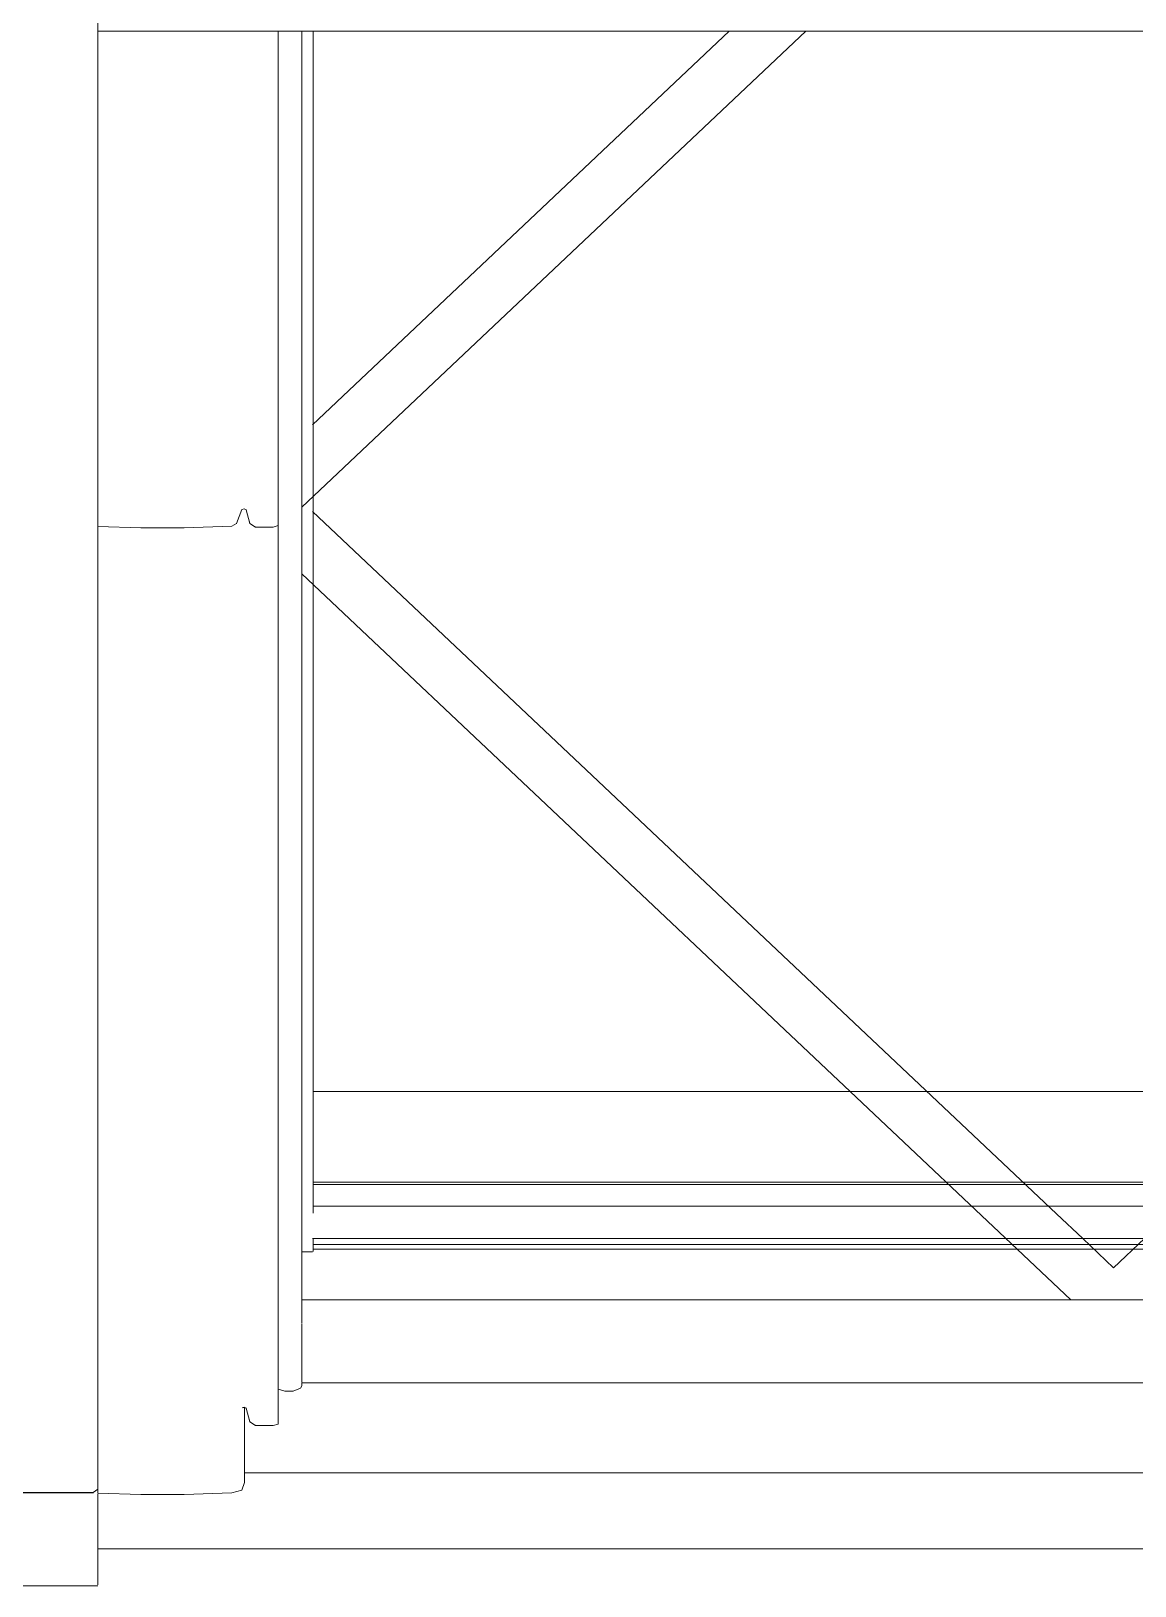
# Model space of a CAD drawing. Header units: metres. Extents: x -3 to 171, y -23 to 41.
# Drawn here: x 1.88 to 2.29, y -15.047 to -14.47 of the extents above; entities that cross this region are included whole.
import ezdxf

# ---------------------------------------------------------------- set-up
doc = ezdxf.new("R2010")
doc.units = ezdxf.units.M
doc.header["$MEASUREMENT"] = 0
doc.set_wipeout_variables(frame=1)
for name, pattern in [('Achse', [0.004, 0.002, -0.001, 0, -0.001]), ('Baufluchtlinie', [0.013, 0.008, -0.005]), ('Wipeout_Contour', [1, 0, -1])]:
    doc.linetypes.add(name, pattern=pattern)
for name, color, linetype in [('5._2.DG PP STG1_1_000 Achsraster', 7, 'Continuous'), ('5._2.DG PP STG1_1_325 Dachfenster', 7, 'Continuous'), ('5._2.DG PP STG1_1_Neubau_840 Baulinien', 7, 'Continuous')]:
    doc.layers.add(name, color=color, linetype=linetype)

msp = doc.modelspace()

# ---------------------------------------------------------------- linework, layer by layer
at = {"layer": '5._2.DG PP STG1_1_000 Achsraster', "color": 5, "linetype": 'Achse', "lineweight": 0, "ltscale": 1000}
msp.add_line((-1.5, -15), (21, -15), dxfattribs=at)
at = {"layer": '5._2.DG PP STG1_1_Neubau_840 Baulinien', "color": 1, "linetype": 'Baufluchtlinie', "lineweight": 25, "ltscale": 1000, "true_color": 0xfb0106, "flags": 128}
msp.add_lwpolyline([(-3.0225, -14.98287), (0, -15), (18.98764, -15.00055), (22.9775, -15.00378)], dxfattribs=at)

# ---------------------------------------------------------------- wipeouts: each hides what was drawn before it
at = {"color": 254, "linetype": 'Wipeout_Contour', "lineweight": 0, "ltscale": 58.780878}
msp.add_wipeout([(1.90494, -14.46976), (1.90494, -14.65366), (1.92084, -14.65417), (1.92084, -14.46976)], dxfattribs=at).dxf.layer = '5._2.DG PP STG1_1_325 Dachfenster'
at = {"color": 254, "linetype": 'Wipeout_Contour', "lineweight": 0, "ltscale": 58.771027}
msp.add_wipeout([(1.95644, -14.65254), (1.95844, -14.64738), (1.95844, -14.46976), (1.95644, -14.46976)], dxfattribs=at).dxf.layer = '5._2.DG PP STG1_1_325 Dachfenster'
at = {"color": 254, "linetype": 'Wipeout_Contour', "lineweight": 0, "ltscale": 60.871003}
msp.add_wipeout([(1.90494, -15.03311), (2.65934, -15.03311), (2.65934, -15.02858), (1.90494, -15.02858)], dxfattribs=at).dxf.layer = '5._2.DG PP STG1_1_325 Dachfenster'
at = {"color": 254, "linetype": 'Wipeout_Contour', "lineweight": 0, "ltscale": 46.07158}
msp.add_wipeout([(1.85944, -15.04719), (1.90494, -15.04719), (1.86074, -15.04683)], dxfattribs=at).dxf.layer = '5._2.DG PP STG1_1_325 Dachfenster'

# ---------------------------------------------------------------- next in the draw order: wipeouts: each hides what was drawn before it
at = {"color": 254, "linetype": 'Wipeout_Contour', "lineweight": 0, "ltscale": 59.425739}
msp.add_wipeout([(1.86644, -14.44058), (1.86644, -15.01247), (1.90324, -15.01247), (1.90324, -14.44058)], dxfattribs=at).dxf.layer = '5._2.DG PP STG1_1_325 Dachfenster'
at = {"color": 254, "linetype": 'Wipeout_Contour', "lineweight": 0, "ltscale": 58.793336}
msp.add_wipeout([(1.95844, -14.64738), (1.95924, -14.64717), (1.95924, -14.46976), (1.95844, -14.46976)], dxfattribs=at).dxf.layer = '5._2.DG PP STG1_1_325 Dachfenster'
at = {"color": 254, "linetype": 'Wipeout_Contour', "lineweight": 0, "ltscale": 46.187804}
msp.add_wipeout([(1.90494, -15.03339), (2.65934, -15.03339), (1.90494, -15.03311)], dxfattribs=at).dxf.layer = '5._2.DG PP STG1_1_325 Dachfenster'
at = {"color": 254, "linetype": 'Wipeout_Contour', "lineweight": 0, "ltscale": 60.681913}
msp.add_wipeout([(1.90494, -15.04449), (1.87214, -15.04449), (1.87355, -15.04683), (1.90494, -15.04683)], dxfattribs=at).dxf.layer = '5._2.DG PP STG1_1_325 Dachfenster'

# ---------------------------------------------------------------- next in the draw order: wipeouts: each hides what was drawn before it
at = {"color": 254, "linetype": 'Wipeout_Contour', "lineweight": 0, "ltscale": 59.431833}
msp.add_wipeout([(1.90324, -14.44058), (1.90324, -15.01247), (1.90494, -15.01121), (1.90494, -14.44058)], dxfattribs=at).dxf.layer = '5._2.DG PP STG1_1_325 Dachfenster'
at = {"color": 254, "linetype": 'Wipeout_Contour', "lineweight": 0, "ltscale": 58.793451}
msp.add_wipeout([(1.95924, -14.46976), (1.95924, -14.64717), (1.96004, -14.64745), (1.96004, -14.46976)], dxfattribs=at).dxf.layer = '5._2.DG PP STG1_1_325 Dachfenster'
at = {"color": 254, "linetype": 'Wipeout_Contour', "lineweight": 0, "ltscale": 60.669322}
msp.add_wipeout([(1.86311, -15.04027), (1.86215, -15.04449), (1.90494, -15.04449), (1.90494, -15.04027)], dxfattribs=at).dxf.layer = '5._2.DG PP STG1_1_325 Dachfenster'

# ---------------------------------------------------------------- next in the draw order: linework, layer by layer
at = {"layer": '5._2.DG PP STG1_1_325 Dachfenster', "color": 7, "linetype": 'Continuous', "lineweight": 13, "ltscale": 1000, "flags": 128}
msp.add_lwpolyline([(1.90494, -15.04719), (1.85944, -15.04719), (1.82934, -15.04719)], dxfattribs=at)

# ---------------------------------------------------------------- next in the draw order: wipeouts: each hides what was drawn before it
at = {"color": 254, "linetype": 'Wipeout_Contour', "lineweight": 0, "ltscale": 58.79857}
msp.add_wipeout([(1.95464, -14.6536), (1.95644, -14.65254), (1.95644, -14.46976), (1.95464, -14.46976)], dxfattribs=at).dxf.layer = '5._2.DG PP STG1_1_325 Dachfenster'
at = {"color": 254, "linetype": 'Wipeout_Contour', "lineweight": 0, "ltscale": 58.773149}
msp.add_wipeout([(1.96004, -14.64745), (1.96134, -14.65261), (1.96134, -14.46976), (1.96004, -14.46976)], dxfattribs=at).dxf.layer = '5._2.DG PP STG1_1_325 Dachfenster'
at = {"color": 254, "linetype": 'Wipeout_Contour', "lineweight": 0, "ltscale": 241.473801}
msp.add_wipeout([(1.90494, -15.01269), (1.90494, -15.02356), (2.65934, -15.02356), (2.65934, -15.01269), (2.64344, -15.0132), (2.62724, -15.0132), (2.60964, -15.01264), (2.60584, -15.01158), (2.60484, -15.00882), (2.60484, -15.00525), (1.95944, -15.00525), (1.95944, -15.00882), (1.95844, -15.01158), (1.95464, -15.01264), (1.93704, -15.0132), (1.92084, -15.0132)], dxfattribs=at).dxf.layer = '5._2.DG PP STG1_1_325 Dachfenster'

# ---------------------------------------------------------------- next in the draw order: wipeouts: each hides what was drawn before it
at = {"color": 254, "linetype": 'Wipeout_Contour', "lineweight": 0, "ltscale": 58.797872}
msp.add_wipeout([(1.95464, -14.46976), (1.93704, -14.46976), (1.93704, -14.65417), (1.95464, -14.6536)], dxfattribs=at).dxf.layer = '5._2.DG PP STG1_1_325 Dachfenster'
at = {"color": 254, "linetype": 'Wipeout_Contour', "lineweight": 0, "ltscale": 58.801503}
msp.add_wipeout([(1.96134, -14.46976), (1.96134, -14.65261), (1.96344, -14.65389), (1.96344, -14.46976)], dxfattribs=at).dxf.layer = '5._2.DG PP STG1_1_325 Dachfenster'
at = {"color": 254, "linetype": 'Wipeout_Contour', "lineweight": 0, "ltscale": 60.850869}
msp.add_wipeout([(1.90494, -15.02462), (1.90494, -15.02689), (2.65934, -15.02689), (2.65934, -15.02462)], dxfattribs=at).dxf.layer = '5._2.DG PP STG1_1_325 Dachfenster'

# ---------------------------------------------------------------- next in the draw order: wipeouts: each hides what was drawn before it
at = {"color": 254, "linetype": 'Wipeout_Contour', "lineweight": 0, "ltscale": 58.79255}
msp.add_wipeout([(1.92084, -14.46976), (1.92084, -14.65417), (1.93704, -14.65417), (1.93704, -14.46976)], dxfattribs=at).dxf.layer = '5._2.DG PP STG1_1_325 Dachfenster'
at = {"color": 254, "linetype": 'Wipeout_Contour', "lineweight": 0, "ltscale": 58.811961}
msp.add_wipeout([(1.96344, -14.46976), (1.96344, -14.65389), (1.97004, -14.65389), (1.97004, -14.46976)], dxfattribs=at).dxf.layer = '5._2.DG PP STG1_1_325 Dachfenster'
at = {"color": 254, "linetype": 'Wipeout_Contour', "lineweight": 0, "ltscale": 59.830015}
msp.add_wipeout([(1.95464, -14.6536), (1.95464, -14.98732), (1.95644, -14.98626), (1.95644, -14.65254)], dxfattribs=at).dxf.layer = '5._2.DG PP STG1_1_325 Dachfenster'
at = {"color": 254, "linetype": 'Wipeout_Contour', "lineweight": 0, "ltscale": 60.858685}
msp.add_wipeout([(1.90494, -15.02689), (1.90494, -15.02858), (2.65934, -15.02858), (2.65934, -15.02689)], dxfattribs=at).dxf.layer = '5._2.DG PP STG1_1_325 Dachfenster'

# ---------------------------------------------------------------- next in the draw order: wipeouts: each hides what was drawn before it
at = {"color": 254, "linetype": 'Wipeout_Contour', "lineweight": 0, "ltscale": 58.811029}
msp.add_wipeout([(1.97004, -14.46976), (1.97004, -14.65389), (1.97194, -14.65339), (1.97194, -14.46976)], dxfattribs=at).dxf.layer = '5._2.DG PP STG1_1_325 Dachfenster'
at = {"color": 254, "linetype": 'Wipeout_Contour', "lineweight": 0, "ltscale": 59.818564}
msp.add_wipeout([(1.95844, -14.64738), (1.95644, -14.65254), (1.95644, -14.98626), (1.95844, -14.9811)], dxfattribs=at).dxf.layer = '5._2.DG PP STG1_1_325 Dachfenster'
at = {"color": 254, "linetype": 'Wipeout_Contour', "lineweight": 0, "ltscale": 59.811383}
msp.add_wipeout([(1.90494, -14.65366), (1.90494, -14.98738), (1.92084, -14.98789), (1.92084, -14.65417)], dxfattribs=at).dxf.layer = '5._2.DG PP STG1_1_325 Dachfenster'
at = {"color": 254, "linetype": 'Wipeout_Contour', "lineweight": 0, "ltscale": 60.844293}
msp.add_wipeout([(1.90494, -15.02462), (2.65934, -15.02462), (2.65934, -15.02356), (1.90494, -15.02356)], dxfattribs=at).dxf.layer = '5._2.DG PP STG1_1_325 Dachfenster'
at = {"color": 254, "linetype": 'Wipeout_Contour', "lineweight": 0, "ltscale": 60.635422}
msp.add_wipeout([(1.86311, -15.04027), (1.90494, -15.04027), (1.90494, -15.02775), (1.86432, -15.02775)], dxfattribs=at).dxf.layer = '5._2.DG PP STG1_1_325 Dachfenster'

# ---------------------------------------------------------------- next in the draw order: linework, layer by layer
at = {"layer": '5._2.DG PP STG1_1_325 Dachfenster', "color": 7, "linetype": 'Continuous', "lineweight": 13, "ltscale": 1000, "flags": 128}
msp.add_lwpolyline([(1.90494, -15.03339), (2.65934, -15.03339)], dxfattribs=at)

# ---------------------------------------------------------------- next in the draw order: wipeouts: each hides what was drawn before it
at = {"color": 254, "linetype": 'Wipeout_Contour', "lineweight": 0, "ltscale": 59.455512}
msp.add_wipeout([(1.97744, -14.46976), (1.97434, -14.46976), (1.97434, -14.97491), (1.97744, -14.97484)], dxfattribs=at).dxf.layer = '5._2.DG PP STG1_1_325 Dachfenster'
at = {"color": 254, "linetype": 'Wipeout_Contour', "lineweight": 0, "ltscale": 59.820741}
msp.add_wipeout([(1.96004, -14.64745), (1.96004, -14.98114), (1.96134, -14.9863), (1.96134, -14.65261)], dxfattribs=at).dxf.layer = '5._2.DG PP STG1_1_325 Dachfenster'
at = {"color": 254, "linetype": 'Wipeout_Contour', "lineweight": 0, "ltscale": 59.828325}
msp.add_wipeout([(1.95464, -14.6536), (1.93704, -14.65417), (1.93704, -14.98789), (1.95464, -14.98732)], dxfattribs=at).dxf.layer = '5._2.DG PP STG1_1_325 Dachfenster'

# ---------------------------------------------------------------- next in the draw order: wipeouts: each hides what was drawn before it
at = {"color": 254, "linetype": 'Wipeout_Contour', "lineweight": 0, "ltscale": 59.451808}
msp.add_wipeout([(1.97194, -14.97409), (1.97434, -14.97491), (1.97434, -14.46976), (1.97194, -14.46976)], dxfattribs=at).dxf.layer = '5._2.DG PP STG1_1_325 Dachfenster'
at = {"color": 254, "linetype": 'Wipeout_Contour', "lineweight": 0, "ltscale": 59.4538}
msp.add_wipeout([(1.98024, -14.46976), (1.97744, -14.46976), (1.97744, -14.97484), (1.98024, -14.97371)], dxfattribs=at).dxf.layer = '5._2.DG PP STG1_1_325 Dachfenster'
at = {"color": 254, "linetype": 'Wipeout_Contour', "lineweight": 0, "ltscale": 59.820666}
msp.add_wipeout([(1.92084, -14.65417), (1.92084, -14.98789), (1.93704, -14.98789), (1.93704, -14.65417)], dxfattribs=at).dxf.layer = '5._2.DG PP STG1_1_325 Dachfenster'
at = {"color": 254, "linetype": 'Wipeout_Contour', "lineweight": 0, "ltscale": 59.834303}
msp.add_wipeout([(1.96134, -14.9863), (1.96344, -14.98757), (1.96344, -14.65389), (1.96134, -14.65261)], dxfattribs=at).dxf.layer = '5._2.DG PP STG1_1_325 Dachfenster'

# ---------------------------------------------------------------- next in the draw order: linework, layer by layer
at = {"layer": '5._2.DG PP STG1_1_325 Dachfenster', "color": 7, "linetype": 'Continuous', "lineweight": 13, "ltscale": 1000, "flags": 128}
msp.add_lwpolyline([(1.95464, -14.6536), (1.93704, -14.65417), (1.92084, -14.65417), (1.90494, -14.65366)], dxfattribs=at)

# ---------------------------------------------------------------- next in the draw order: wipeouts: each hides what was drawn before it
at = {"color": 254, "linetype": 'Wipeout_Contour', "lineweight": 0, "ltscale": 90.485749}
msp.add_wipeout([(1.98024, -14.46976), (1.98024, -14.97371), (1.98074, -14.97286), (1.98074, -14.97173), (1.98064, -14.94988), (1.98074, -14.46976)], dxfattribs=at).dxf.layer = '5._2.DG PP STG1_1_325 Dachfenster'
at = {"color": 254, "linetype": 'Wipeout_Contour', "lineweight": 0, "ltscale": 59.808655}
msp.add_wipeout([(1.95844, -14.64738), (1.95844, -14.9811), (1.95924, -14.98085), (1.95924, -14.64717)], dxfattribs=at).dxf.layer = '5._2.DG PP STG1_1_325 Dachfenster'
at = {"color": 254, "linetype": 'Wipeout_Contour', "lineweight": 0, "ltscale": 59.840285}
msp.add_wipeout([(1.97004, -14.98757), (1.97194, -14.98708), (1.97194, -14.65339), (1.97004, -14.65389)], dxfattribs=at).dxf.layer = '5._2.DG PP STG1_1_325 Dachfenster'
at = {"color": 254, "linetype": 'Wipeout_Contour', "lineweight": 0, "ltscale": 60.52065}
msp.add_wipeout([(1.90494, -14.98738), (1.90494, -15.01269), (1.92084, -15.0132), (1.92084, -14.98789)], dxfattribs=at).dxf.layer = '5._2.DG PP STG1_1_325 Dachfenster'

# ---------------------------------------------------------------- next in the draw order: wipeouts: each hides what was drawn before it
at = {"color": 254, "linetype": 'Wipeout_Contour', "lineweight": 0, "ltscale": 43.619936}
msp.add_wipeout([(1.98074, -14.46976), (1.98074, -14.6465), (2.16788, -14.46976)], dxfattribs=at).dxf.layer = '5._2.DG PP STG1_1_325 Dachfenster'
at = {"color": 254, "linetype": 'Wipeout_Contour', "lineweight": 0, "ltscale": 59.80928}
msp.add_wipeout([(1.95924, -14.64717), (1.95924, -14.98085), (1.96004, -14.98114), (1.96004, -14.64745)], dxfattribs=at).dxf.layer = '5._2.DG PP STG1_1_325 Dachfenster'
at = {"color": 254, "linetype": 'Wipeout_Contour', "lineweight": 0, "ltscale": 59.839135}
msp.add_wipeout([(1.96344, -14.65389), (1.96344, -14.98757), (1.97004, -14.98757), (1.97004, -14.65389)], dxfattribs=at).dxf.layer = '5._2.DG PP STG1_1_325 Dachfenster'
at = {"color": 254, "linetype": 'Wipeout_Contour', "lineweight": 0, "ltscale": 45.587932}
msp.add_wipeout([(2.26627, -14.9409), (1.98074, -14.67124), (1.98074, -14.9409)], dxfattribs=at).dxf.layer = '5._2.DG PP STG1_1_325 Dachfenster'
at = {"color": 254, "linetype": 'Wipeout_Contour', "lineweight": 0, "ltscale": 60.559688}
msp.add_wipeout([(1.98064, -14.95158), (1.98064, -14.9566), (2.58364, -14.9566), (2.58364, -14.95158)], dxfattribs=at).dxf.layer = '5._2.DG PP STG1_1_325 Dachfenster'
at = {"color": 254, "linetype": 'Wipeout_Contour', "lineweight": 0, "ltscale": 60.529683}
msp.add_wipeout([(1.92084, -15.0132), (1.93704, -15.0132), (1.93704, -14.98789), (1.92084, -14.98789)], dxfattribs=at).dxf.layer = '5._2.DG PP STG1_1_325 Dachfenster'
at = {"color": 254, "linetype": 'Wipeout_Contour', "lineweight": 0, "ltscale": 61.220138}
msp.add_wipeout([(1.86481, -15.01247), (1.90494, -15.01262), (1.90494, -15.01121), (1.90324, -15.01247)], dxfattribs=at).dxf.layer = '5._2.DG PP STG1_1_325 Dachfenster'

# ---------------------------------------------------------------- next in the draw order: linework, layer by layer
at = {"layer": '5._2.DG PP STG1_1_325 Dachfenster', "color": 7, "linetype": 'Continuous', "lineweight": 13, "ltscale": 1000, "flags": 128}
for points in [[(1.95844, -14.64738), (1.95644, -14.65254)], [(1.95924, -14.64717), (1.95844, -14.64738)], [(1.96004, -14.64745), (1.95924, -14.64717)], [(1.96134, -14.65261), (1.96004, -14.64745)], [(1.95644, -14.65254), (1.95464, -14.6536)], [(1.96344, -14.65389), (1.96134, -14.65261)], [(1.97194, -14.65339), (1.97004, -14.65389), (1.96344, -14.65389)]]:
    msp.add_lwpolyline(points, dxfattribs=at)

# ---------------------------------------------------------------- next in the draw order: wipeouts: each hides what was drawn before it
at = {"color": 254, "linetype": 'Wipeout_Contour', "lineweight": 0, "ltscale": 118.507031}
msp.add_wipeout([(1.98074, -14.6465), (1.98074, -14.67124), (2.26627, -14.9409), (2.29802, -14.9409), (2.58354, -14.67124), (2.58354, -14.6465), (2.3964, -14.46976), (2.16788, -14.46976)], dxfattribs=at).dxf.layer = '5._2.DG PP STG1_1_325 Dachfenster'
at = {"color": 254, "linetype": 'Wipeout_Contour', "lineweight": 0, "ltscale": 60.548053}
msp.add_wipeout([(1.98064, -14.95073), (1.98064, -14.95158), (2.58364, -14.95158), (2.58364, -14.95073)], dxfattribs=at).dxf.layer = '5._2.DG PP STG1_1_325 Dachfenster'
at = {"color": 254, "linetype": 'Wipeout_Contour', "lineweight": 0, "ltscale": 60.53702}
msp.add_wipeout([(1.93704, -14.98789), (1.93704, -15.0132), (1.95464, -15.01264), (1.95464, -14.98732)], dxfattribs=at).dxf.layer = '5._2.DG PP STG1_1_325 Dachfenster'
at = {"color": 254, "linetype": 'Wipeout_Contour', "lineweight": 0, "ltscale": 76.072035}
msp.add_wipeout([(1.86432, -15.02775), (1.90494, -15.02775), (1.90494, -15.01304), (1.86495, -15.01304), (1.86444, -15.02455)], dxfattribs=at).dxf.layer = '5._2.DG PP STG1_1_325 Dachfenster'

# ---------------------------------------------------------------- next in the draw order: linework, layer by layer
at = {"layer": '5._2.DG PP STG1_1_325 Dachfenster', "color": 7, "linetype": 'Continuous', "lineweight": 13, "ltscale": 1000, "flags": 128}
for points in [[(2.65934, -14.46976), (1.90494, -14.46976)], [(2.16788, -14.46976), (1.98074, -14.6465)], [(2.13943, -14.46976), (1.98471, -14.61588)], [(1.98484, -14.90873), (1.98484, -14.46976)], [(2.28214, -14.92902), (2.27069, -14.9182), (2.26095, -14.90901), (1.98471, -14.64812)], [(2.28214, -14.92902), (2.2936, -14.9182), (2.30333, -14.90901), (2.57958, -14.64812)], [(2.57944, -14.86354), (1.98484, -14.86354)], [(2.57944, -14.89727), (1.98484, -14.89727)], [(2.57944, -14.89805), (1.98484, -14.89805)], [(2.57944, -14.90618), (1.98484, -14.90618)], [(2.57958, -14.9182), (1.98471, -14.9182)], [(1.98484, -14.92294), (1.98484, -14.9182)], [(2.57944, -14.9204), (1.98484, -14.9204)], [(2.57944, -14.92209), (1.98484, -14.92209)], [(1.98074, -14.92315), (1.98464, -14.92315)]]:
    msp.add_lwpolyline(points, dxfattribs=at)

# ---------------------------------------------------------------- next in the draw order: wipeouts: each hides what was drawn before it
at = {"color": 254, "linetype": 'Wipeout_Contour', "lineweight": 0, "ltscale": 44.868689}
msp.add_wipeout([(2.58354, -14.9409), (1.98074, -14.9409), (2.58354, -14.94097)], dxfattribs=at).dxf.layer = '5._2.DG PP STG1_1_325 Dachfenster'
at = {"color": 254, "linetype": 'Wipeout_Contour', "lineweight": 0, "ltscale": 45.937964}
msp.add_wipeout([(1.95464, -14.98732), (1.95464, -15.01264), (1.95844, -15.01158)], dxfattribs=at).dxf.layer = '5._2.DG PP STG1_1_325 Dachfenster'
at = {"color": 254, "linetype": 'Wipeout_Contour', "lineweight": 0, "ltscale": 44.86396}
msp.add_wipeout([(1.90494, -15.01262), (1.86487, -15.01262), (1.90494, -15.01304)], dxfattribs=at).dxf.layer = '5._2.DG PP STG1_1_325 Dachfenster'

# ---------------------------------------------------------------- next in the draw order: linework, layer by layer
at = {"layer": '5._2.DG PP STG1_1_325 Dachfenster', "color": 7, "linetype": 'Continuous', "lineweight": 13, "ltscale": 1000, "flags": 128}
for points in [[(1.90494, -15.01121), (1.90494, -14.44058)], [(1.90324, -15.01247), (1.86644, -15.01247), (1.83104, -15.01247)], [(1.90324, -15.01247), (1.90494, -15.01121)], [(1.90494, -15.01121), (1.90494, -15.01262)], [(1.90494, -15.01304), (1.90494, -15.02775), (1.90494, -15.04027), (1.90494, -15.04449), (1.90494, -15.04683)]]:
    msp.add_lwpolyline(points, dxfattribs=at)

# ---------------------------------------------------------------- next in the draw order: wipeouts: each hides what was drawn before it
at = {"color": 254, "linetype": 'Wipeout_Contour', "lineweight": 0, "ltscale": 60.518619}
msp.add_wipeout([(1.98074, -14.94642), (2.58354, -14.94642), (2.58354, -14.94097), (1.98074, -14.94097)], dxfattribs=at).dxf.layer = '5._2.DG PP STG1_1_325 Dachfenster'
at = {"color": 254, "linetype": 'Wipeout_Contour', "lineweight": 0, "ltscale": 60.551677}
msp.add_wipeout([(1.95644, -14.98626), (1.95844, -15.01158), (1.95944, -15.00882), (1.95844, -14.98117)], dxfattribs=at).dxf.layer = '5._2.DG PP STG1_1_325 Dachfenster'

# ---------------------------------------------------------------- next in the draw order: linework, layer by layer
at = {"layer": '5._2.DG PP STG1_1_325 Dachfenster', "color": 7, "linetype": 'Continuous', "lineweight": 13, "ltscale": 1000, "flags": 128}
for points in [[(2.26627, -14.9409), (1.98074, -14.67124)], [(2.58354, -14.9409), (1.98074, -14.9409)], [(2.58354, -14.94097), (1.98074, -14.94097)]]:
    msp.add_lwpolyline(points, dxfattribs=at)

# ---------------------------------------------------------------- next in the draw order: wipeouts: each hides what was drawn before it
at = {"color": 254, "linetype": 'Wipeout_Contour', "lineweight": 0, "ltscale": 60.533362}
msp.add_wipeout([(1.98074, -14.94776), (2.58354, -14.94776), (2.58354, -14.94712), (1.98074, -14.94712)], dxfattribs=at).dxf.layer = '5._2.DG PP STG1_1_325 Dachfenster'
at = {"color": 254, "linetype": 'Wipeout_Contour', "lineweight": 0, "ltscale": 44.936532}
msp.add_wipeout([(1.95464, -14.98732), (1.95844, -15.01158), (1.95644, -14.98626)], dxfattribs=at).dxf.layer = '5._2.DG PP STG1_1_325 Dachfenster'

# ---------------------------------------------------------------- next in the draw order: wipeouts: each hides what was drawn before it
at = {"color": 254, "linetype": 'Wipeout_Contour', "lineweight": 0, "ltscale": 105.962915}
msp.add_wipeout([(1.98064, -14.94988), (1.98064, -14.95073), (2.58364, -14.95073), (2.58364, -14.94988), (2.58354, -14.94882), (1.98074, -14.94882), (1.98074, -14.94961)], dxfattribs=at).dxf.layer = '5._2.DG PP STG1_1_325 Dachfenster'
at = {"color": 254, "linetype": 'Wipeout_Contour', "lineweight": 0, "ltscale": 59.506114}
msp.add_wipeout([(1.95847, -14.98109), (1.95944, -15.00882), (1.95944, -14.98092), (1.95854, -14.98104)], dxfattribs=at).dxf.layer = '5._2.DG PP STG1_1_325 Dachfenster'

# ---------------------------------------------------------------- next in the draw order: linework, layer by layer
at = {"layer": '5._2.DG PP STG1_1_325 Dachfenster', "color": 7, "linetype": 'Continuous', "lineweight": 13, "ltscale": 1000, "flags": 128}
for points in [[(1.95944, -15.00882), (1.95844, -15.01158)], [(1.95844, -15.01158), (1.95464, -15.01264), (1.93704, -15.0132), (1.92084, -15.0132), (1.90494, -15.01269)]]:
    msp.add_lwpolyline(points, dxfattribs=at)

# ---------------------------------------------------------------- next in the draw order: wipeouts: each hides what was drawn before it
at = {"color": 254, "linetype": 'Wipeout_Contour', "lineweight": 0, "ltscale": 60.536732}
msp.add_wipeout([(1.98074, -14.94882), (2.58354, -14.94882), (2.58354, -14.94776), (1.98074, -14.94776)], dxfattribs=at).dxf.layer = '5._2.DG PP STG1_1_325 Dachfenster'
at = {"color": 254, "linetype": 'Wipeout_Contour', "lineweight": 0, "ltscale": 60.740103}
msp.add_wipeout([(2.60484, -14.99323), (1.95944, -14.99323), (1.95944, -15.00518), (2.60484, -15.00518)], dxfattribs=at).dxf.layer = '5._2.DG PP STG1_1_325 Dachfenster'

# ---------------------------------------------------------------- next in the draw order: linework, layer by layer
at = {"layer": '5._2.DG PP STG1_1_325 Dachfenster', "color": 7, "linetype": 'Continuous', "lineweight": 13, "ltscale": 1000, "flags": 128}
msp.add_lwpolyline([(2.60484, -15.00525), (1.95944, -15.00525)], dxfattribs=at)

# ---------------------------------------------------------------- next in the draw order: wipeouts: each hides what was drawn before it
at = {"color": 254, "linetype": 'Wipeout_Contour', "lineweight": 0, "ltscale": 60.530735}
msp.add_wipeout([(1.98074, -14.94712), (2.58354, -14.94712), (2.58354, -14.94642), (1.98074, -14.94642)], dxfattribs=at).dxf.layer = '5._2.DG PP STG1_1_325 Dachfenster'
at = {"color": 254, "linetype": 'Wipeout_Contour', "lineweight": 0, "ltscale": 241.901518}
msp.add_wipeout([(1.95944, -14.98092), (1.95944, -14.99323), (2.60484, -14.99323), (2.60484, -14.98092), (2.60424, -14.98114), (2.60294, -14.9863), (2.60084, -14.98757), (2.59424, -14.98757), (2.59234, -14.98708), (2.59234, -14.97866), (1.97194, -14.97866), (1.97194, -14.98708), (1.97004, -14.98757), (1.96344, -14.98757), (1.96134, -14.9863), (1.96004, -14.98114)], dxfattribs=at).dxf.layer = '5._2.DG PP STG1_1_325 Dachfenster'

# ---------------------------------------------------------------- next in the draw order: linework, layer by layer
at = {"layer": '5._2.DG PP STG1_1_325 Dachfenster', "color": 7, "linetype": 'Continuous', "lineweight": 13, "ltscale": 1000, "flags": 128}
for points in [[(1.98074, -14.94961), (1.98074, -14.46976)], [(1.95854, -14.98104), (1.95924, -14.98085)], [(1.95924, -14.98085), (1.96004, -14.98114)], [(1.95944, -14.98092), (1.95944, -15.00882)], [(1.96004, -14.98114), (1.96134, -14.9863)], [(1.96134, -14.9863), (1.96344, -14.98757)], [(1.96344, -14.98757), (1.97004, -14.98757), (1.97194, -14.98708)]]:
    msp.add_lwpolyline(points, dxfattribs=at)

# ---------------------------------------------------------------- next in the draw order: wipeouts: each hides what was drawn before it
at = {"color": 254, "linetype": 'Wipeout_Contour', "lineweight": 0, "ltscale": 210.537662}
msp.add_wipeout([(1.97194, -14.97866), (2.59234, -14.97866), (2.59234, -14.97409), (2.58994, -14.97491), (2.58684, -14.97484), (2.58404, -14.97371), (2.58354, -14.97286), (2.58354, -14.97173), (1.98074, -14.97173), (1.98074, -14.97286), (1.98024, -14.97371), (1.97744, -14.97484), (1.97434, -14.97491), (1.97194, -14.97409)], dxfattribs=at).dxf.layer = '5._2.DG PP STG1_1_325 Dachfenster'

# ---------------------------------------------------------------- next in the draw order: linework, layer by layer
at = {"layer": '5._2.DG PP STG1_1_325 Dachfenster', "color": 7, "linetype": 'Continuous', "lineweight": 13, "ltscale": 1000, "flags": 128}
for points in [[(1.97194, -14.98708), (1.97194, -14.65339), (1.97194, -14.46976)], [(1.97434, -14.97491), (1.97194, -14.97409)], [(1.97744, -14.97484), (1.97434, -14.97491)]]:
    msp.add_lwpolyline(points, dxfattribs=at)

# ---------------------------------------------------------------- next in the draw order: wipeouts: each hides what was drawn before it
at = {"color": 254, "linetype": 'Wipeout_Contour', "lineweight": 0, "ltscale": 60.607651}
msp.add_wipeout([(1.98064, -14.96091), (1.98064, -14.97152), (2.58364, -14.97152), (2.58364, -14.96091)], dxfattribs=at).dxf.layer = '5._2.DG PP STG1_1_325 Dachfenster'

# ---------------------------------------------------------------- next in the draw order: linework, layer by layer
at = {"layer": '5._2.DG PP STG1_1_325 Dachfenster', "color": 7, "linetype": 'Continuous', "lineweight": 13, "ltscale": 1000, "flags": 128}
for points in [[(1.98024, -14.97371), (1.97744, -14.97484)], [(1.98074, -14.97286), (1.98024, -14.97371)], [(2.58364, -14.97173), (1.98064, -14.97173)], [(1.98074, -14.97286), (1.98074, -14.97173)]]:
    msp.add_lwpolyline(points, dxfattribs=at)

# ---------------------------------------------------------------- next in the draw order: wipeouts: each hides what was drawn before it
at = {"color": 254, "linetype": 'Wipeout_Contour', "lineweight": 0, "ltscale": 60.578118}
msp.add_wipeout([(1.98064, -14.9566), (1.98064, -14.96091), (2.58364, -14.96091), (2.58364, -14.9566)], dxfattribs=at).dxf.layer = '5._2.DG PP STG1_1_325 Dachfenster'

# ---------------------------------------------------------------- next in the draw order: linework, layer by layer
at = {"layer": '5._2.DG PP STG1_1_325 Dachfenster', "color": 7, "linetype": 'Continuous', "lineweight": 13, "ltscale": 1000, "flags": 128}
msp.add_lwpolyline([(1.98064, -14.97152), (1.98064, -14.96091), (1.98064, -14.9566), (1.98064, -14.95158), (1.98064, -14.95073), (1.98064, -14.94988)], dxfattribs=at)

doc.saveas('drawing.dxf')
